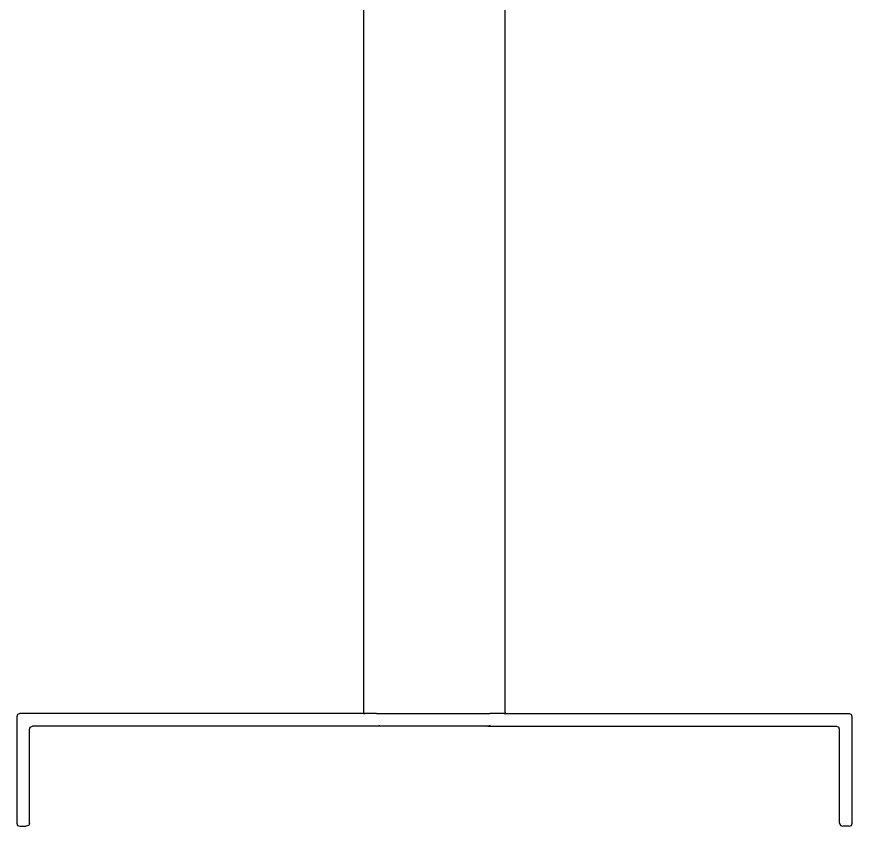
# Model space of a CAD drawing. Header units: metres. Extents: x 0.6 to 12, y -3.2 to 3.7.
# Drawn here: x 9.3513 to 9.8457, y -3.1705 to -2.6915 of the extents above; entities that cross this region are included whole.
import ezdxf

# ---------------------------------------------------------------- set-up
doc = ezdxf.new("R2010")
doc.units = ezdxf.units.M
doc.layers.add('Edges', color=7, linetype='Continuous')

# ---------------------------------------------------------------- blocks, each defined once
blk = doc.blocks.new('3 Clothes Hangers rs')
at = {"layer": 'Edges'}
for p, q in [((-1.49524, -0.59111), (-1.49524, -0.13535)), ((-1.41145, -0.59111), (-1.41145, -0.13363)), ((-1.70012, -0.59238), (-1.70059, -0.59378)), ((-1.69871, -0.59191), (-1.70012, -0.59238)), ((-1.49498, -0.59191), (-1.69871, -0.59191)), ((-1.49498, -0.59191), (-1.49524, -0.59111)), ((-1.49482, -0.59238), (-1.49498, -0.59191)), ((-1.48767, -0.59191), (-1.49498, -0.59191)), ((-1.48767, -0.59191), (-1.48607, -0.59191)), ((-1.48607, -0.59191), (-1.48306, -0.59189)), ((-1.48306, -0.59189), (-1.42363, -0.59189)), ((-1.42363, -0.59189), (-1.42063, -0.59191)), ((-1.41902, -0.59191), (-1.42063, -0.59191)), ((-1.41172, -0.59191), (-1.41902, -0.59191)), ((-1.41172, -0.59191), (-1.41188, -0.59238)), ((-1.41145, -0.59111), (-1.41172, -0.59191)), ((-1.41172, -0.59191), (-1.20799, -0.59191)), ((-1.20799, -0.59191), (-1.20658, -0.59238)), ((-1.20611, -0.59378), (-1.20658, -0.59238)), ((-1.70059, -0.59378), (-1.70059, -0.65672)), ((-1.20611, -0.65672), (-1.20611, -0.59378)), ((-1.69304, -0.60133), (-1.69257, -0.59992)), ((-1.69304, -0.65672), (-1.69304, -0.60133)), ((-1.69257, -0.59992), (-1.69117, -0.59945)), ((-1.48496, -0.59944), (-1.69117, -0.59945)), ((-1.48496, -0.59944), (-1.48637, -0.59897)), ((-1.42173, -0.59944), (-1.48496, -0.59944)), ((-1.42033, -0.59897), (-1.42173, -0.59944)), ((-1.42173, -0.59944), (-1.21553, -0.59945)), ((-1.21553, -0.59945), (-1.21412, -0.59992)), ((-1.21365, -0.60133), (-1.21412, -0.59992)), ((-1.21365, -0.65672), (-1.21365, -0.60133)), ((-1.70059, -0.65672), (-1.70012, -0.65813)), ((-1.69304, -0.65672), (-1.69351, -0.65813)), ((-1.21365, -0.65672), (-1.21318, -0.65813)), ((-1.20658, -0.65813), (-1.20611, -0.65672)), ((-1.70012, -0.65813), (-1.69871, -0.6586)), ((-1.69871, -0.6586), (-1.69492, -0.6586)), ((-1.69351, -0.65813), (-1.69492, -0.6586)), ((-1.21318, -0.65813), (-1.21177, -0.6586)), ((-1.20799, -0.6586), (-1.21177, -0.6586)), ((-1.20799, -0.6586), (-1.20658, -0.65813))]:
    blk.add_line(p, q, dxfattribs=at)

msp = doc.modelspace()

# ---------------------------------------------------------------- block references
msp.add_blockref('3 Clothes Hangers rs', (11.05184, -2.51187))

doc.saveas('drawing.dxf')
